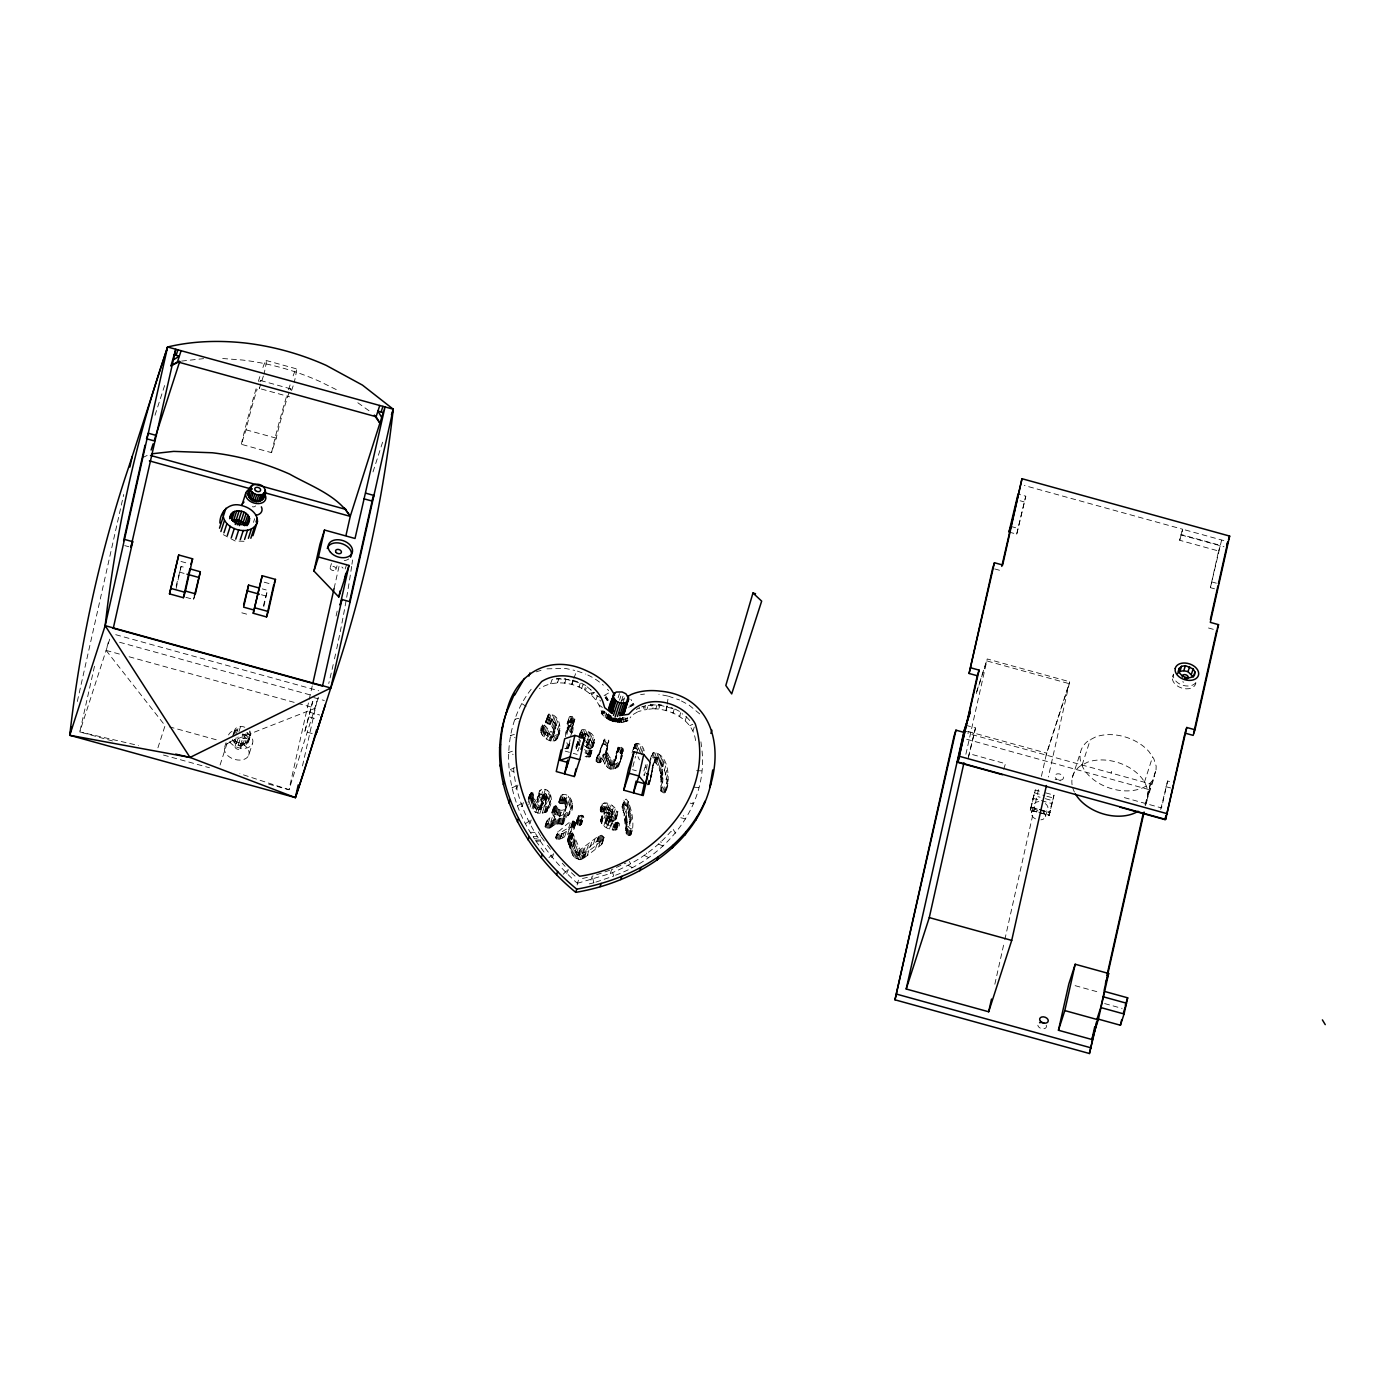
<?xml version="1.0" encoding="UTF-8"?>
<svg xmlns="http://www.w3.org/2000/svg" width="1395" height="1395" viewBox="0 0 1395 1395"><rect width="100%" height="100%" fill="white"/><g stroke="black" fill="none" stroke-linecap="round" stroke-linejoin="round"><path stroke-width="0.75" stroke-dasharray="5 3.75" d="M660.864 790.808C660.62 781.741 662.852 767.93 654.551 762.123C651.936 766.064 652.128 771.208 651.012 775.672C651.221 778.985 646.687 791.785 650.576 778.933C655.598 733.072 667.699 772.289 660.864 790.808L661.265 791.802C673.628 795.865 664.404 753.753 651.378 758.235L653.191 752.62C669.373 753.3 670.367 780.241 665.764 792.133M617.043 829.188C615.3 825.195 604.558 826.642 605.726 821.638C630.505 824.916 602.779 800.503 600.635 811.646L601.228 812.047C613.137 812.553 614.497 819.737 601.106 818.987C599.327 826.102 610.626 830.984 616.433 829.798L617.043 829.188C626.111 818.569 606.18 822.754 607.54 816.005C633.243 819.807 601.402 790.145 600.234 809.658M622.013 807.426L623.861 800.66L626.146 799.073C631.517 804.043 636.887 832.484 628.622 835.413C622.711 828.752 626.704 815.901 622.013 807.426L624.611 799.562M623.861 800.66C629.075 807.705 622.833 829.798 632.859 828.961M615.579 875.206C666.426 856.443 708.398 805.874 701.894 749.603M576.205 822.684L578.524 815.395L582.726 815.534L583.825 817.348L581.575 824.236L577.774 825.073L576.205 822.684L578.524 815.395M578.053 816.11L578.855 818.865L580.826 819.754L583.825 817.348M610.905 719.994L616.276 722L624.245 718.32L620.601 718.704L617.444 722.627L621.193 722.47L622.99 722.209L624.245 718.32C620.287 722.418 611.864 723.935 608.97 717.884L609.685 715.077L611.01 716.594L609.755 720.5L607.331 717.605L606.895 714.624M1156.036 769.953L1156.159 766.064L1153.804 758.723L1149.027 751.661A39.182 26.714 17.9 0 0 1095.668 736.909L1088.466 740.675A39.182 26.714 17.9 0 0 1098.353 782.926A39.182 26.714 17.9 0 0 1153.124 779.596L1156.036 769.953L1147.858 795.255M1195.864 682.539A12.119 8.265 17.9 0 1 1183.256 685.416A12.119 8.265 17.9 0 1 1173.317 676.313L1173.404 674.099L1172.41 679.121A12.119 8.265 17.9 0 0 1183.884 688.572A12.119 8.265 17.9 0 0 1195.829 683.358M573.031 724.685C573.467 729.742 564.417 724.999 567.992 722.069L570.869 722.087L573.031 724.685L574.845 719.07L572.682 716.455L569.805 716.437C566.231 719.367 575.281 724.127 574.845 719.07M545.532 721.32L546.683 719.715C556.343 718.739 562.9 735.409 554.826 740.815C549.177 743.343 537.929 733.63 542.08 730.335C554.286 748.714 559.465 726.08 545.602 722.279L548.497 714.083C560.406 714.013 562.551 730.649 557.146 738.966M602.047 804.026L603.041 806.432L607.906 806.833L613.172 810.931L611.603 817.313M529.751 794.47L527.938 800.085L529.106 798.271L531.146 798.411C531.547 803.363 535.296 813.25 541.574 808.612L537.058 799.544L539.516 790.773C550.851 783.659 555.402 803.729 547.032 809.902L545.916 812.326L539.848 813.581L534.076 811.559L535.889 805.926L530.623 799.265L529.751 794.47L530.92 792.656L532.96 792.796C533.361 797.748 537.11 807.618 543.387 802.979L539.534 796.371L539.516 790.773M572.438 803.067L569.439 814.07L562.307 820.522L563.353 824.044C558.976 823.643 554.268 823.573 550.275 827.793C538.836 829.048 550.973 820.522 555.768 819.388L557.582 813.756L553.571 806.885L555.89 805.438C560.999 816.807 571.776 805.612 565.655 798.167L561.854 797.888L560.685 795.708C570.224 789.779 576.937 807.792 569.439 814.07M618.125 747.04L614.341 763.937L611.76 765.524C601.524 761.374 606.79 747.703 608.83 740.117L604.471 739.141C602.431 746.883 597.513 753.492 596.083 761.426C606.877 768.575 598.682 741.687 609.58 762.054C619.485 771.54 629.633 744.703 618.125 747.04L616.154 758.305L613.573 759.909C606.18 757.468 606.529 747.301 608.917 741.251M1111.1 773.022L1111.571 771.365M549.299 805.037L551.339 797.033M572.177 805.787C572.996 811.524 561.139 812.587 565.394 817.557L565.184 818.412C560.79 818.028 556.082 817.958 552.089 822.161C540.65 823.416 552.804 814.907 557.582 813.756M540.58 730.945C542.289 713.944 548.619 736.752 554.914 731.224C558.017 724.546 552.995 718.617 547.415 716.646L547.66 714.833M619.607 717.815L618.961 720.657L615.596 721.912L613.486 721.616L614.166 718.041M555.82 837.471C556.483 833.181 582.395 819.44 570.729 831.804C567.224 836.023 550.833 846.73 557.651 831.838C561.697 830.409 573.851 814.488 575.629 823.974C570.189 825.613 562.9 838.569 557.651 831.838M579.134 747.441L577.931 751.19L576.135 748.54L576.292 745.697L580.808 744.302M579.745 745.558C574.967 742.245 581.244 733.805 576.135 746.255M609.755 720.5L602.396 714.746L601.489 711.764C594.933 686.968 560.773 675.04 539.499 688.537M589.771 732.48C596.153 735.915 596.415 745.784 587.4 742.628L585.586 748.243C594.601 751.399 594.34 741.547 587.94 738.112L589.771 732.48C587.836 730.579 580.425 727.022 580.826 732.113L578.995 737.728M555.768 819.388L551.862 813.145L554.077 811.07C559.186 822.422 569.962 811.227 563.842 803.782L560.04 803.52L558.767 802.09L561.243 795.01M631.046 834.576L627.436 806.973L629.25 801.34M667.211 704.144L668.379 696.175L658.893 694.292M602.535 759.229C612.37 781.618 622.658 762.28 623.042 748.226M570.084 739.751L568.619 747.912L564.748 748.592M565.69 736.699C564.347 721.546 578.541 721.616 570.66 736.351L573.066 727.074M566.911 734.52L568.567 725.365M584.453 749.621L586.929 751.033L585.115 756.665L590.312 756.718L589.527 754.887L585.063 752.934L588.376 742.785M584.435 745.662L592.212 750.667L586.929 751.033M244.822 727.266C240.829 725.295 233.07 727.144 234.691 732.811M232.547 739.455C237.028 752.446 258.598 740.414 242.678 733.909M248.449 742.123L250.891 733.997L249.81 730.858L247.665 737.502M77.318 701.493L123.702 494.51M94.494 666.235L79.777 731.922L113.239 741.163M176.136 586.109L181.088 566.44L186.337 567.887M176.154 588.498L181.088 566.44M185.884 597.322L193.574 599.449L194.48 595.438M263.376 605.953L267.456 590.294L262.33 588.882M263.847 606.372L267.456 590.294M312.253 685.887L288.992 789.727L268.067 783.938M334.102 588.411L339.316 565.097M312.201 733.543L304.825 731.521L312.515 701.755M304.825 731.521L313.858 697.605L324.337 700.499M302.488 765.925L317.624 698.354M336.09 615.98L337.503 609.632M622.449 718.913L618.787 721.564L613.469 721.459L614.166 718.338L611.359 720.744L606.284 713.351L605.029 717.257M606.284 713.351L609.022 718.861L613.486 721.686L614.567 717.675M965.881 754.259L987.224 658.963L1069.669 681.754L1048.325 777.032M1008.969 532.018L1016.711 534.163L1025.778 496.201L1018.036 494.074M1016.711 534.163L1025.778 496.201M975.506 727.946L967.886 759.421L975.506 727.946L966.16 725.365M1039.449 809.641L1049.825 812.518L1048.918 815.325L1030.242 810.164L1033.817 795.499L1040.042 797.225M1036.781 811.768L1030.556 810.042L1034.41 792.813L1035.317 789.989L1041.542 791.715M1030.556 810.042L1035.317 789.989M994.844 984.207L1004.348 941.782M1004.818 939.655L1038.578 789.029M1041.42 776.3L1046.616 753.143L1069.669 681.754M1048.918 815.325L1052.475 800.66L1042.117 797.8M1038.856 812.343L1049.214 815.203L1053.992 795.15L1043.617 792.29M1049.214 815.203L1053.992 795.15M1214.522 588.812L1210.389 587.661L1218.585 551.008L1179.699 540.266L1180.902 534.878L1182.716 529.263L1227.844 541.713M1179.699 540.266L1182.716 529.263L1024.349 485.495M1145.278 804.287L1150.404 783.885L967.851 733.456M1145.539 805.647L1150.404 783.885M1160.692 809.431L1167.615 781.008L1173.84 782.734M1167.615 781.008L1161.582 807.949L1122.696 797.155M1210.389 587.661L1221.619 540.005M632.929 766.553L635.562 756.317M542.533 724.79C542.882 731.433 553.344 739.263 558.976 733.334M644.159 750.928C643.234 744.337 633.818 738.984 633.382 748.714M577.146 884.988L578.611 879.425L577.356 883.314C544.05 853.478 516.656 812.936 513.534 767.285M157.914 747.825L165.081 725.627L106.107 650.401L109.124 639.363M318.356 697.169L288.992 789.727L239.888 773.702M649.407 763.152L653.191 752.62M617.88 721.511L618.717 718.721L620.583 718.198L619.328 722.104L617.444 722.627M544.922 804.845C547.468 802.578 543.318 795.76 541.312 799.841L544.085 806.223C552.158 800.067 543.492 783.868 541.312 799.841M547.276 797.434L544.085 806.223M567.381 839.982C574.426 833.896 573.083 852.467 577.826 855.013C586.772 855.17 593.381 836.494 602.344 842.51L601.472 844.638L583.842 858.152L579.936 859.739L574.862 857.838L572.822 855.292L567.381 839.982L569.456 833.512L572.595 832.832L580.215 849.747L598.42 836.111L601.751 835.221L604.227 837.645L602.117 843.992M569.456 833.512C573.729 863.104 586.754 855.135 604.227 837.645M622.99 722.209L627.942 720.797L630.836 716.821M155.002 415.274L165.656 382.3M109.734 639.154L79.777 731.922L138.401 745.488M288.922 393.006A29.713 1.36 -74.6 0 0 276.227 438.169L271.554 452.66L241.335 444.308L246.008 429.817A29.713 1.36 -74.6 0 1 257.116 389.327M263.376 376.057L259.365 388.473A29.713 1.36 -74.6 0 0 260.29 384.043M193.574 599.449L194.794 595.7M291.59 390.617L293.595 384.41M253.472 522.393L254.675 518.696M224.769 746.656L226.025 742.75M220.079 765.001L227.245 742.803L315.322 708.207L298.582 703.586M232.564 736.386L234.709 729.742M233.401 735.095L235.546 728.452M234.709 734.101L236.871 727.458M236.435 733.439L238.58 726.795M234.656 742.454L236.278 737.467M238.963 731.521L240.568 726.551M235.145 746.081L238.092 736.944M236.365 743.674L238.51 737.031M238.336 744.599L240.498 737.955L246.741 738.426L250.612 735.479M240.481 745.157L242.625 738.513M240.725 748.365A3.034 2.058 17.9 0 0 237.359 745.052A3.034 2.058 17.9 0 0 235.72 748.261A3.034 2.058 17.9 0 0 240.725 748.365L245.45 733.753M242.608 745.314L244.753 738.67M246.357 736.054L247.438 732.741M244.596 745.069L247.089 736.56M246.305 744.407L248.449 737.763M248.484 739.071L250.629 732.427M247.63 743.413L250.891 733.997M248.694 755.288A12.729 8.684 17.9 0 0 233.575 741.826A12.729 8.684 17.9 0 0 227.926 755.776A12.729 8.684 17.9 0 0 248.694 755.288L252.478 743.57M330.249 567.277L331.469 563.528M335.846 569.561A3.034 2.058 17.9 0 0 332.481 566.248A3.034 2.058 17.9 0 0 330.824 569.456A3.034 2.058 17.9 0 0 335.846 569.561L337.049 565.812M373.006 471.928L383.538 439.303M346.71 564.208L344.827 570.049L341.897 566.998M541.295 730.143L543.108 724.528M540.824 732.514L542.638 726.9M542.08 730.335L543.893 724.72M541.609 734.032L544.468 725.104M545.602 722.279L547.415 716.646M546.683 719.715L548.497 714.083M543.265 731.364L545.079 725.731M546.16 723.185L547.973 717.553M547.851 719.489L549.665 713.874M542.742 735.444L545.741 726.516M547.258 723.935L549.089 718.303M544.625 732.968L546.439 727.353M549.264 719.715L551.077 714.1M544.05 736.769L545.864 731.137M548.357 724.249L550.171 718.634M545.794 734.276L547.607 728.661M549.421 724.371L552.682 714.693M549.944 724.389L551.775 718.774M550.519 724.458L552.333 718.843M547.067 735.531L548.88 729.916M546.683 738.984L548.497 733.369M552.368 721.145L554.181 715.513M528.304 799.056L530.117 793.424M548.531 736.682L550.345 731.05M551.914 726.097L553.728 720.465M529.106 798.271L530.92 792.656M553.571 722.122L555.384 716.507M529.35 798.149L531.181 792.534M528.095 802.561L531.495 792.395M530.379 797.94L532.192 792.308M552.908 727.911L554.722 722.279M549.177 740.466L551.984 731.991M528.81 804.898L530.623 799.265M555.018 723.778L556.832 718.163M531.146 798.411L532.96 792.796M550.031 740.797L551.845 735.165M553.536 729.794L555.35 724.162M551.164 737.903L552.995 732.27M531.704 799.597L533.535 793.964M550.938 741.024L553.815 732.183M553.867 731.643L555.681 726.028M556.169 725.557L557.983 719.942M530.048 807.164L531.861 801.532M531.931 801.166L533.744 795.534M552.629 737.432L555.733 727.719M553.1 736.856L555.594 729.167M532.088 802.596L533.901 796.963M532.454 804.183L534.268 798.568M553.1 741.146L554.914 735.514M533.587 803.799L531.774 809.414L532.733 810.425L534.547 804.793M557.721 729.289L559.534 723.656M572.107 684.631L573.171 680.237L558.523 678.284M533.169 805.891L534.982 800.259M554.826 740.815L556.64 735.2M534.372 807.6L536.203 801.986M556.169 740.082L557.983 734.467M558.349 732.95L560.162 727.336M537.058 799.544L540.336 789.989M557.756 737.711L559.97 730.579M537.703 801.986L539.534 796.371M537.232 797.33L539.778 794.941L541.591 789.326M535.697 808.856L537.528 803.224M535.732 812.605L537.546 806.973L535.889 805.926M539.778 794.941L541.626 794.609L543.44 788.977M537.092 809.658L540.702 798.847M538.487 809.989L540.301 804.357M541.94 798.76L543.91 793.04M537.668 813.337L539.481 807.722L548.497 806.275L550.45 801.515M541.469 801.515L545.393 789.274M540.266 806.746L542.097 801.131M542.882 798.481L544.695 792.866M567.12 723.499L569.247 716.978M580.268 683.184L579.012 687.072L581.314 683.131L588.812 687.125M539.778 809.78L541.591 804.165M567.312 724.389L569.805 716.437M543.492 798.62L545.306 793.005M540.824 809.239L544.224 798.045L543.143 794.208M567.974 725.313L570.799 716.524M539.848 813.581L543.387 802.979M544.538 799.387L547.363 790.267M566.283 733.264L568.096 727.632M569.683 722L571.497 716.385M566.754 730.997L572.107 716.35M545.114 800.224L546.927 794.609M567.207 730.649L569.701 724.947M581.68 688.467L582.936 684.579L585.743 686.044L584.488 689.95L587.365 688.066M545.428 801.148L547.241 795.516M570.869 722.087L572.682 716.455M569.91 726.743L571.723 721.128M542.254 813.111L544.067 807.478M567.887 730.579L570.52 725.104M571.619 722.575L573.432 716.96M549.525 802.648L547.468 797.609L549.281 791.994M571.305 732.985L569.561 731.05L572.7 721.389M572.421 723.29L574.234 717.658M548.392 798.864L550.205 793.232M544.329 812.047L546.142 806.415M570.485 731.608L573.816 721.198M545.009 812.378L546.823 806.763M549.02 800.12L550.833 794.505M572.56 726.586L574.792 720.099M571.026 732.201L572.839 726.568M566.004 748.941L567.817 743.308L570.346 742.436M545.916 812.326L547.729 806.694M547.032 809.902L548.845 804.287M546.683 811.907L548.497 806.275M547.136 811.332L549.578 803.189M567.12 748.888L568.933 743.273M567.992 748.557L569.805 742.942M568.532 748.051L570.311 741.756M538.278 831.908L541.312 837.035L540.057 840.923L536.133 841.412M544.957 826.59L546.98 819.894M545.567 825.108L547.381 819.493M545.271 827.165L547.084 821.533M586.981 686.741L590.521 689.583L589.265 693.472L595.351 692.042M546.195 827.898L548.008 822.265M548.061 823.608L549.874 817.993M551.757 812.5L553.92 806.31M551.862 813.145L554.478 805.839M547.276 828.281L549.089 822.666M553.24 811.158L555.053 805.543M552.647 814.349L554.46 808.734M548.427 828.368L550.24 822.754M550.694 822.283L552.507 816.668M554.077 811.07L555.89 805.438M554.844 811.332L556.657 805.717M578.995 736.333L581.035 730.213M549.525 828.159L551.339 822.527M553.588 815.691L555.419 810.059M578.89 737.031L581.471 729.742M576.048 746.953L577.879 741.32M550.275 827.793L552.089 822.161M555.576 811.907L557.39 806.275M558.767 802.09L560.685 795.708M576.065 747.772L578.995 738.966M580.285 735.113L582.099 729.498M576.135 748.54L577.966 742.925M579.466 738.217L580.826 732.113M551.147 827.183L552.961 821.55M559.133 802.84L560.947 797.208M576.309 749.045L578.123 743.413M553.292 820.94L556.466 811.698M578.105 744.267L579.919 738.635M551.845 826.712L553.658 821.08M556.291 812.675L558.122 807.042M559.43 800.625L562.22 794.47M580.512 738.496L582.325 732.881L586.144 733.787L589.684 737.38L590.294 739.211L588.481 744.843L585.534 744.982M581.82 735.148L583.633 729.515M560.04 803.52L562.917 794.296M552.926 826.032L554.757 820.399M579.309 744.198L580.529 740.449M581.384 738.496L583.197 732.863M557.163 813.756L558.976 808.141M560.406 800.085L561.889 799.893L563.702 794.261M554.251 825.247L556.064 819.632M561.017 803.747L562.83 798.114M582.203 738.461L584.017 732.828M557.843 814.819L559.674 809.187M583.546 735.636L585.359 730.021M562.028 803.729L563.842 798.114M583.093 738.67L584.906 733.055M555.611 824.462L557.442 818.848M558.541 815.866L560.371 810.251M595.996 699.784L597.252 695.896L593.817 692.234M561.889 799.893L563.667 800.207L565.481 794.592M562.987 803.677L564.801 798.062M556.884 823.8L558.697 818.167M585.202 736.316L587.016 730.701M559.395 816.929L561.208 811.315M584.331 739.42L586.144 733.787M559.709 816.947L561.522 811.315M563.842 803.782L565.655 798.167M557.93 823.346L559.744 817.732M558.314 823.224L560.127 817.609M570.625 808.681L569.265 804.584L565.289 800.835L567.102 795.22M564.574 804.252L566.387 798.637M588.516 731.521L585.656 740.501L588.481 744.843M559.099 823.451L560.912 817.836M565.202 805.124L567.015 799.509M565.603 806.136L568.619 796.196M560.023 824.131L561.836 818.499M563.301 813.965L565.114 808.35M555.768 837.889L558.087 831.28M586.894 741.739L588.707 736.124M556.03 838.378L557.843 832.763M565.219 811.297L567.66 803.136M561.139 824.707L564.121 814.889M562.848 820.068L564.661 814.453M568.253 803.241L570.067 797.609M587.033 745.157L590.887 733.596M556.989 839.127L558.802 833.512M561.767 824.811L563.58 819.179M562.447 824.672L564.836 816.528M587.923 745.174L590.277 738.478M564.591 818.813L566.405 813.18M553.623 853.635L552.368 857.524L548.444 858.012L552.333 854.716M558.105 839.546L559.918 833.914M569.265 804.584L571.096 798.969M590.137 740.483L591.951 734.869M563.353 824.044L565.394 817.557M588.08 748.592L589.893 742.96M569.98 805.944L571.793 800.329M559.186 839.65L561.017 834.018M566.422 817.365L568.236 811.733M561.906 833.861L560.092 839.494L562.255 833.687M586.545 757.101L589.387 748.644M589.579 748.557L591.393 742.942M591.585 742.192L593.398 736.577M568.131 815.761L569.945 810.129M601.489 711.764L607.47 713.298L601.262 713.42L602.518 709.532L601.838 714.083M588.254 754.538L590.068 748.906M588.742 754.66L590.556 749.045M588.115 757.293L589.945 751.678M590.974 748.278L592.788 742.646M589.143 754.765L590.957 749.132M592.631 743.971L594.444 738.356M562.516 837.854L564.33 832.24M589.527 754.887L591.341 749.272M602.396 714.746L603.651 710.857L604.907 712.13L603.651 716.036M592.178 747.598L593.991 741.966M589.945 755.236L591.759 749.603M592.613 747.214L594.95 739.96M589.51 757.189L591.323 751.556M592.98 746.761L594.793 741.129M590.242 755.741L592.055 750.126M564.87 836.146L566.684 830.513M590.312 756.718L592.212 750.667M568.741 827.793L570.555 822.178M567.678 834.053L569.491 828.421M570.851 826.328L572.665 820.713M606.842 716.088C609.423 715.321 616.328 722.872 621.56 718.739L627.942 720.797M571.549 826.258L573.362 820.644M606.511 718.408L607.767 714.519L611.01 716.594M567.434 840.906L569.927 833.164M572.264 826.485L574.077 820.853M607.331 717.605L608.586 713.699M570.729 831.804L572.543 826.171M567.66 841.813L570.694 832.798M567.922 842.51L569.753 836.878M572.944 826.921L574.757 821.289M569.491 838.273L571.305 832.641M568.253 843.4L570.084 837.785M608.081 719.489L609.58 715.164L610.469 719.663L613.469 721.459M570.154 838.255L571.967 832.641M573.554 827.479L575.368 821.864M568.707 844.62L570.52 839.005M570.782 838.465L572.595 832.832M574.042 828.264L575.856 822.649M596.083 761.426L597.967 753.997M573.798 829.606L575.943 823.294M595.961 760.153L598.385 753.23M576.24 821.742L578.89 815.133M569.195 845.98L571.008 840.365M571.34 838.918L573.171 833.286M576.519 823.678L578.332 818.045M596.572 758.845L599.554 751.504M571.584 839.302L573.397 833.669M577.077 820.766L579.466 814.854M596.537 761.914L597.897 755.794M597.74 757.136L603.686 740.047M571.793 839.807L573.607 834.193M598.839 755.515L602.134 745.784M569.666 847.288L571.479 841.673M577.042 824.497L578.855 818.865M599.414 754.364L604.471 739.141M618.107 697.762L619.432 693.664M577.652 820.469L580.407 814.697M597.374 762.402L599.187 756.787L598.35 756.299M570.067 848.387L571.88 842.754M602.657 744.773L605.378 738.775M577.774 825.073L579.588 819.458M570.328 849.049L572.142 843.417M581.575 824.236L581.384 821.463L579.5 820.766L581.331 815.133M572.665 842.528L574.478 836.913M598.594 762.821L600.408 757.189L604.349 753.596M603.564 744.389L604.61 744.459L606.424 738.844M579.012 825.387L582.099 815.308M573.171 844.114L575.002 838.482M599.431 762.838L601.245 757.206M619.502 700.185L620.827 696.088M571.061 851.072L572.874 845.44M580.913 821.149L582.726 815.534M573.484 845.091L575.298 839.476M579.727 825.422L581.541 819.807M599.989 762.577L602.169 756.543M607.104 746.883L605.779 744.878L607.592 739.263M580.058 825.334L583.197 815.848M573.781 846.05L575.594 840.435M580.459 825.16L582.273 819.528M580.756 824.951L583.563 816.511M571.915 853.269L573.729 847.637M602.727 759.368L604.541 753.753M607.017 745.75L608.83 740.117M621.472 700.935L623.46 694.762M574.531 848.369L576.344 842.737M606.075 750.789L608.237 743.709M566.736 873.462L567.992 869.556L575.577 876.601M605.692 752.759L607.505 747.145M616.921 718.181L615.805 721.633L616.782 721.686M572.822 855.292L574.635 849.677M605.5 754.957L607.313 749.342M603.582 761.722L605.395 756.09M605.639 757.032L607.453 751.399M623.216 701.981L624.559 697.884M575.472 850.845L577.286 845.213M573.781 856.809L575.594 851.177M605.831 758.06L607.645 752.428M604.75 764.268L606.563 758.636M574.862 857.838L576.676 852.206M606.354 759.874L608.168 754.242M576.588 853.165L578.402 847.55M619.345 722.61L620.601 718.704L618.717 718.721M575.839 858.413L577.652 852.781M607.313 761.966L609.127 756.334M619.328 722.104L620.81 721.32L622.065 717.431M577.826 855.013L579.64 849.398M606.546 766.657L608.359 761.025M576.937 858.832L578.751 853.217M578.384 855.362L580.215 849.747M621.193 722.47L623.129 716.35M579.047 855.274L580.861 849.642M608.726 763.919L610.539 758.305M578.384 859.425L580.198 853.792M607.767 767.686L609.58 762.054M580.529 854.49L582.343 848.875M609.598 764.722L611.411 759.107M609.249 768.505L611.062 762.891M579.936 859.739L581.75 854.124M610.591 765.314L612.405 759.682M582.29 853.269L584.104 847.654M624.716 721.843L625.989 717.954M610.156 768.784L611.969 763.17M581.401 859.477L583.215 853.845M583.476 852.415L585.29 846.782M611.76 765.524L613.573 759.909M626.372 721.372L627.628 717.483M582.168 859.128L583.982 853.513M611.376 768.994L613.19 763.379M616.032 753.405L618.892 746.395M612.841 765.227L614.654 759.612M615.404 757.642L617.218 752.027M583.023 858.675L584.836 853.042M617.061 752.01L619.415 746.325M613.73 764.634L616.834 755.114M583.842 858.152L585.656 852.519M612.649 769.098L616.52 757.189M617.601 751.94L620.025 746.482M586.824 849.782L588.638 844.149M584.522 857.646L586.336 852.014M600.199 810.216L602.309 803.468M613.678 769.081L615.491 763.466M618.212 752.097L620.862 746.726M600.321 810.948L602.814 803.119M600.635 811.646L602.448 806.014M621.228 753.858L619.816 752.602L621.629 746.988M587.295 855.292L589.126 849.66M601.228 812.047L604.227 802.875M590.12 846.974L591.933 841.359M615.404 768.732L617.218 763.117M620.496 752.864L622.309 747.232M620.74 753.038L622.554 747.406M621.019 753.37L622.833 747.755M602.274 812.169L604.087 806.554M616.782 768.104L618.595 762.472M621.054 755.462L623.059 748.801M603.058 812.012L605.988 803.084M620.81 756.875L622.623 751.26M600.652 820.277L602.919 813.355L613.434 811.681M617.863 767.25L619.676 761.618M620.461 758.793L622.275 753.178M593.363 844.219L595.194 838.604M600.687 820.87L602.919 813.355M603.808 811.838L605.622 806.205M619.833 762.402L621.804 755.706M600.827 821.603L603.686 812.866M618.665 766.239L621.438 758.026M601.088 822.44L602.5 815.255M604.698 811.907L606.511 806.275M601.402 823.207L604.767 812.587M605.918 809.135L607.732 803.503M601.716 823.695L602.902 816.825M633.243 714.432L638.352 711.485L639.607 707.596L634.516 710.543M596.607 841.726L598.42 836.111M607.906 806.833L604.366 818.063M597.112 841.429L598.926 835.797M607.54 809.71L609.353 804.095M597.757 841.15L599.571 835.518M595.595 848.456L597.409 842.842M605.709 818.011L607.522 812.378M607.645 813.337L609.458 807.705M598.821 840.871L600.635 835.256M603.878 825.613L605.692 819.998L603.529 818.08M605.134 822.509L606.964 816.493M609.005 810.495L610.818 804.863M605.395 823.015L607.54 816.005M599.937 840.836L601.751 835.221M607.313 817.976L609.127 812.361M606.075 823.608L607.889 817.976M598.943 846.05L600.757 840.418M606.947 821.393L608.761 815.779M609.179 814.401L612.196 805.822M601.001 841.115L602.814 835.483M608.935 817.958L610.748 812.343M601.89 841.76L603.721 836.146M606.581 827.444L608.412 821.812L605.692 819.998M608.482 821.306L612.283 809.902M601.472 844.638L603.285 839.005M611.777 812.57L613.591 806.938M602.344 842.51L604.157 836.878M610.382 817.889L612.196 812.274M608.237 824.916L610.051 819.301M611.359 816.546L613.172 810.931M632.022 752.881L634.219 745.819M610.016 821.306L613.015 812.117M634.899 744.355L633.086 749.969L635.44 748.435L638.056 749.743L639.869 744.11M633.714 749.167L635.527 743.552M672.564 708.555L659.975 705.19L652.529 704.841L648.204 705.504L646.949 709.41L638.352 711.485M610.975 821.289L612.789 815.674M634.498 748.627L636.312 743.012M613.643 814.07L615.474 808.437M609.493 828.979L611.306 823.346L608.412 821.812M635.44 748.435L637.253 742.82M612.422 821.219L614.236 815.604M611.01 826.189L612.823 820.574M636.538 748.714L638.352 743.099M615.178 815.709L616.991 810.094M613.8 820.94L615.614 815.325M636.137 754.433L637.951 748.819L639.817 751.12M614.986 820.399L617.968 811.663M612.231 830.008L614.044 824.393L618.857 823.573M615.892 819.51L618.177 812.884M613.748 827.148L615.561 821.515M614.445 827.305L616.259 821.672M613.678 830.217L615.491 824.602M614.951 827.34L616.764 821.725M639.398 751.225L641.212 745.61M615.352 827.375L617.165 821.742M615.736 827.444L617.567 821.812M615.212 830.147L617.026 824.532M616.224 827.723L618.055 822.091M622.292 808.908L624.106 803.293M640.567 753.004L642.397 747.371M616.677 828.194L618.491 822.579M622.03 806.275L624.332 804.706L626.146 799.073M616.433 829.798L618.787 823.102M622.728 810.617L624.542 805.002M657.028 705.05L655.772 708.939L650.192 704.091L652.668 708.782C672.216 708.625 695.198 721.546 695.686 743.047M623.199 812.465L625.012 806.833M641.561 754.834L643.374 749.22M627.436 806.973L626.233 805.543L628.046 799.928M626.948 806.188L628.761 800.556M624.001 815.883L625.814 810.268M627.75 809.745L629.563 804.113M624.751 819.475L626.564 813.843M624.943 820.469L626.774 814.837M625.169 821.55L626.983 815.918M628.168 812.413L629.982 806.781M625.413 822.823L627.227 817.208M628.43 813.86L630.244 808.228M625.605 824.445L627.436 818.813M628.761 815.691L630.592 810.077M577.356 883.314L610.312 873.532L611.568 869.643L625.884 863.034M625.727 826.555L627.541 820.94M629.145 817.749L630.958 812.134M625.745 828.665L627.558 823.033M646.617 769.36L647.175 763.483M625.762 830.792L627.576 825.177M629.494 819.859L631.325 814.244M645.344 771.871L644.141 775.62L643.322 772.603L645.153 766.988L645.955 770.005M625.954 833.007L627.767 827.392M629.808 821.882L631.621 816.249M665.851 710.526L666.932 706.132L673.035 708.311M626.268 833.792L628.081 828.177M650.053 759.874L652.145 753.666M630.034 823.625L631.848 818.011M626.913 834.489L628.726 828.874M627.75 835.047L629.563 829.432M652.825 757.694L654.639 752.079M628.622 835.413L630.435 829.798M629.441 835.588L631.255 829.973M654.534 757.712L656.347 752.079M630.087 835.553L631.9 829.92M653.052 765.28L655.301 758.27M630.714 835.152L632.877 828.595M652.389 768.052L655.842 757.136M647.367 784.879L649.181 779.264M654.551 762.123L656.365 756.508M651.639 772.028L653.453 766.396M655.075 762.054L656.888 756.421M656.4 758.287L658.213 752.655M648.169 784.862L649.983 779.23M651.012 775.672L652.825 770.04M650.401 779.09L652.215 773.475M655.946 762.594L657.76 756.962M649.198 784.06L651.57 776.823M657.777 759.211L659.591 753.579M656.749 763.379L658.562 757.747M674.203 709.166L672.948 713.054L674.36 710.369M659.103 760.589L660.916 754.974M658.091 765.489L659.905 759.874M660.306 762.245L662.119 756.613M659.12 768.104L660.934 762.49M661.352 763.954L663.166 758.339M659.87 770.929L661.683 765.314M662.189 765.541L664.003 759.926M660.376 773.684L662.189 768.07M662.782 766.779L664.595 761.164M680.743 712.636L679.487 716.524L682.573 713.037M660.672 776.073L662.486 770.441M660.759 776.684L662.573 771.051M660.881 777.765L662.695 772.132M661.021 779.491L662.834 773.876M664.194 770.685L666.008 765.07M661.108 782.107L662.921 776.492M661.073 785.821L662.887 780.206M665.275 775.045L667.089 769.43M661.265 791.802L662.677 785.193M666.008 779.596L667.821 773.963M685.172 720.814L686.427 716.908L682.155 713.699M662.276 792.569L664.09 786.954L663.078 786.187M663.462 792.97L665.293 787.338L667.856 785.803M666.392 784.042L668.222 778.41M664.456 792.988L666.287 787.355M666.409 788.088L668.222 782.456M665.241 792.674L667.054 787.059M693.001 730.945L694.257 727.057M976.692 691.606L987.224 658.963M976.256 693.559L986.788 660.916L1069.25 683.689L1046.18 755.096M1003.668 769.308L1005.481 763.693L969.699 753.806M1030.242 810.164L1031.149 807.356L1037.374 809.083M1035.508 818.865A7.271 4.952 17.9 0 1 1031.376 812.762L1033.904 804.88A7.271 4.952 17.9 0 1 1040.147 801.637M1045.361 816.616L1047.907 808.751M1072.302 777.643L1080.48 752.341M1082.119 765.018L1090.297 739.716M1218.585 551.008L1220.416 545.393L1181.513 534.651M1144.423 782.229L1152.584 756.927M1146.481 801.393L1154.659 776.091M612.213 717.466L607.627 716.716L607.767 714.519L610.033 719.471L607.749 714.92L609.022 718.861M573.868 678.354L576.658 670.838L585.813 674.099M573.171 680.237L571.566 684.439L573.171 680.237L579.274 682.417M620.601 718.704L619.607 721.215L617.741 721.738L611.045 720.5M622.745 718.024L620.81 721.32M1144.964 804.898C1150.84 795.952 1147.457 784.478 1140.848 776.963A39.182 26.714 17.9 0 0 1087.49 762.211L1080.288 765.977A39.182 26.714 17.9 0 0 1072.075 784.757M637.253 749.708L637.951 748.819M531.164 689.269C497.161 732.706 504.397 795.446 534.564 838.848L538.784 838.796M612.98 718.041L616.869 721.442L618.7 719.576L618.595 718.285L615.858 720.953L613.538 720.971L611.481 719.733L611.341 717.222C611.359 721.564 618.09 719 613.887 719.227L609.65 719.367L608.412 715.827M609.406 714.658L608.708 717.71L609.755 718.373L617.043 718.791M612.562 718.32L618.055 720.674L620.583 720.395L621.56 718.739M610.312 873.532C633.243 864.168 654.569 850.427 670.786 831.542L675.581 833.111L673.227 829.467M620.949 701.545L623.722 698.79M563.144 874.299L567.992 869.556M594.026 692.984L591.41 694.902L592.666 691.013L590.521 689.583M142.656 457.577L148.411 454.857M590.294 739.211L587.347 739.367M604.087 695.599L609.894 692.199A50.883 34.701 17.9 0 0 607.47 689.322M629.912 705.556L633.347 703.673L629.877 705.434M601.262 713.42L604.889 711.659M620.583 720.395L621.629 719.89L619.537 718.634L621.089 720.43L622.449 718.564L619.607 721.215L617.288 718.547M689.74 725.679L692.809 724.249M628.622 707.282L632.214 705.678M620.06 717.605L620.2 719.262L617.863 721.633L615.247 721.721L613.887 719.227L615.195 718.669M514.929 767.668L508.879 770.11L513.674 771.557M630.383 706.323L634.01 704.859L630.889 699.331M611.795 717.03L608.604 718.163L609.353 715.6L610.051 719.349M512.383 751.225L508.338 752.602L513.151 754.433M609.632 870.288L592.16 876.234L590.905 880.14L593.886 882.791L588.149 884.151M595.874 882.111L613.748 876.043L611.568 869.643M536.255 671.849L543.248 669.635M641.648 706.951L645.711 705.661L644.455 709.567L643.06 706.533M514.371 734.433L510.361 735.549L515.121 737.763M582.482 878.501L588.289 877.141M518.835 718.303L514.877 719.175L519.55 721.756M181.577 361.078L203.618 358.637M539.429 839.86L535.523 840.487M546.945 668.85L565.149 668.379L574.74 670.42M648.204 705.504L653.924 704.894L652.668 708.782L646.949 709.41L643.897 706.48M243.985 541.295L235.145 540.981L223.34 534.669M607.383 715.949L611.167 715.914M533.274 836.669L537.528 836.651M530.675 832.292L535 832.379M696.611 770.668L701.981 770.86M222.694 358.515L242.224 360.015A183.809 125.358 17.9 0 1 319.699 381.41L337.59 390.269M693.768 787.129L699.069 787.687M541.626 794.609L547.468 797.609M585.83 742.367L587.4 742.628M690.194 803.171L693.664 803.799L691.048 800.573M658.51 704.458L659.975 705.19L658.719 709.096L658.51 704.458L662.712 705.295M680.777 817.732L685.799 818.987L683.288 815.552M581.279 732.602L582.325 732.881M1180.902 534.878L1223.973 546.753M1020.094 500.753L1023.965 501.834M1010.8 526.403L1018.524 528.531M1212.203 582.046L1216.353 583.18M266.061 360.451L296.281 368.803M994.687 568.933L1000.843 570.625M1208.506 627.994L1214.661 629.703M260.551 380.521L290.77 388.856M261.371 389.031L289.585 396.825M246.008 429.817L276.227 438.169M968.287 731.503L1046.616 753.143M964.346 730.98L973.693 733.561M1165.801 786.64L1172.027 788.349M966.683 739.245L1148.591 789.5M1034.41 792.813L1044.785 795.673M1046.86 796.249L1053.085 797.957M264.23 582.203L269.933 583.773M124.713 545.602L128.828 546.735M180.966 561.453L188.9 563.65M1032.91 798.306L1051.568 803.468M1031.463 807.234L1037.688 808.961M1039.763 809.536L1050.121 812.396M179.275 572.072L185.047 573.659M261.44 594.758L265.625 595.927M241.823 612.806L250.211 615.125M565.237 751.138L569.422 752.289M573.31 753.37L577.199 754.433M632.458 769.709L636.347 770.79M115.733 634.69L318.688 690.752M119.586 642.258L309.986 694.85M106.107 650.401L120.755 654.447M129.107 656.766L296.49 703.01M309.167 712.113L319.647 715.007M309.498 717.013L316.874 719.053M169.231 726.778L218.963 740.518M1075.109 985.655L1100.184 992.577M1104.648 1003.58L1122.138 1008.411M163.459 755.044L209.494 767.756M566.562 742.96L567.817 743.308M613.748 721.267L616.276 722M622.501 717.448L628.447 719.21M664.09 786.954L665.293 787.338M668.379 696.175L679.574 699.994M599.187 756.787L600.408 757.189M578.541 682.573L566.021 679.278L558.785 678.947L551.967 679.766L550.694 683.655L549.299 680.638M604.61 744.459L605.779 744.878M611.306 823.346L614.044 824.393M537.546 806.973L539.481 807.722M563.667 800.207L565.289 800.835M658.614 844.167L663.131 846.015L660.672 841.708M624.332 804.706L626.233 805.543M578.594 820.312L579.5 820.766M644.35 855.449L648.553 857.559L646.356 853.06M600.6 697.639L597.252 695.896L600.513 701.144M681.44 700.987L688.938 704.981L699.697 713.909M675.075 709.044L680.69 712.025M628.203 865.266L632.04 867.603L629.459 861.378M521.869 703.638L526.386 706.55M357.835 402.754L369.884 411.368M599.257 705.05L602.344 707.439M609.859 719.436L611.498 720.744M686.427 716.908L690.996 721.79M562.255 863.191L565.132 866.382M608.569 717.553L610.051 719.524M541.312 837.035L546.247 843.661M547.468 845.335L551.164 850.305M535.854 841.028L544.747 853.025M605.221 697.273L607.488 700.604M544.224 798.045L545.898 800.608M605.168 697.308L607.331 700.726M608.203 699.976L605.238 694.919L608.098 700.273M637.986 756.753L639.416 759.822M645.222 764.791L645.972 767.233M592.596 877.873L593.886 882.791M613.556 717.989L613.887 719.227M700.935 741.826L701.65 747.668M609.249 716.699L609.353 718.129M352.586 559.953A2787.018 1900.74 17.9 0 1 351.959 564.26M351.645 566.422A2787.018 1900.74 17.9 0 1 336.038 651.849M335.567 653.976A2787.018 1900.74 17.9 0 1 334.172 660.306M333.213 664.543A2787.018 1900.74 17.9 0 1 328.749 683.498M246.758 732.602A12.729 8.684 17.9 0 1 249.234 747.022A12.729 8.684 17.9 0 1 229.739 741.896M228.553 734.938A12.729 8.684 17.9 0 1 237.359 730.126M348.855 558.889A12.52 8.544 17.9 0 1 343.745 560.72M262.923 367.495A50.516 2.319 -74.6 0 1 264.039 373.982M241.335 444.308A50.516 2.319 -74.6 0 1 256.471 387.566M258.371 381.376A50.516 2.319 -74.6 0 1 260.237 375.447M293.142 375.848A50.516 2.319 -74.6 0 1 294.258 382.335M271.554 452.66A50.516 2.319 -74.6 0 1 286.69 395.918M288.591 389.711A50.516 2.319 -74.6 0 1 290.456 383.799M259.871 381.655A29.713 1.36 -74.6 0 1 260.691 381.341M290.09 389.99A29.713 1.36 -74.6 0 1 290.91 389.676M244.962 734.328A3.034 2.058 17.9 0 1 242.207 734.624M255.581 505.827A3.034 2.058 17.9 0 1 252.338 506.716M242.172 735.165A6.469 4.412 17.9 0 1 245.956 742.436M244.945 743.204A6.469 4.412 17.9 0 1 234.43 739.402M587.766 674.988A50.883 34.701 17.9 0 1 603.337 685.207M640.619 694.623A50.883 34.701 17.9 0 1 644.525 694.082M1045.361 803.59A7.271 4.952 17.9 0 1 1043.477 811.977M1038.054 811.001A7.271 4.952 17.9 0 1 1033.904 804.88M1042.815 811.454A7.271 4.952 17.9 0 1 1040.932 819.859M1031.376 812.762A7.271 4.952 17.9 0 1 1037.601 809.501M1055.126 779.543A4.447 3.034 17.9 0 1 1057.288 779.474A4.447 3.034 17.9 0 1 1056.381 774.12A4.447 3.034 17.9 0 1 1063.339 776.858A4.447 3.034 17.9 0 1 1058.369 779.892M1058.404 779.753A4.447 3.034 17.9 0 1 1060.357 780.869M1046.18 1025.185A4.447 3.034 17.9 0 1 1043.164 1028.83A4.447 3.034 17.9 0 1 1037.828 1025.255M1074.429 792.098A39.182 26.714 17.9 0 1 1072.424 786.588M1172.48 676.924A12.119 8.265 17.9 0 1 1173.352 674.936M1183.71 682.155A3.034 2.058 17.9 0 1 1182.733 681.754M666.932 706.132L666.409 710.63L666.932 706.132M517.929 785.071L516.656 788.96L511.93 787.896L517.929 785.071M558.785 678.947L557.529 682.835L556.448 678.179L558.785 678.947M523.369 802.561L522.096 806.449L517.493 805.787L523.369 802.561M566.021 679.278L564.766 683.166L564.748 678.563L566.021 679.278M531.181 819.946L529.926 823.835L525.496 823.556L531.181 819.946"/><path stroke-width="1.5" d="M230.838 515.156C229.739 524.677 248.833 529.176 249.548 518.539C247.473 509.245 230.175 507.344 229.687 518.661L231.518 513.569M248.275 495.504C245.485 483.699 262.086 479.932 265.294 490.22C267.683 502.514 251.85 505.67 248.275 495.504L250.455 487.518M613.748 693.89L613.12 696.68L616.015 700.953L612.039 713.42C605.116 708.381 613.015 699.959 613.748 693.89L616.294 692.025L622.153 691.972L625.884 693.768L628.761 698.041L624.158 713.159L619.729 715.548L623.722 703.219L627.07 701.912L628.726 699.505M628.099 700.098L624.158 713.159M1179.159 668.449L1178.81 671.431C1181.059 677.272 1190.301 680.341 1194.608 674.953L1194.957 671.971L1193.143 668.92L1185.401 665.659L1181.565 666.322L1179.159 668.449L1178.06 671.815M627.384 696.68L631.028 694.57A50.883 34.701 17.9 0 1 659.922 691.1C709.044 695.373 723.308 741.948 710.753 784.304C696.297 846.172 634.725 882.564 575.716 892.347C524.642 850.305 482.757 780.311 506.315 712.915C515.017 673.297 549.717 653.069 586.842 670.908A50.883 34.701 17.9 0 1 610.923 689.008L614.654 695.041M704.074 804.27L705.103 801.096C683.079 852.014 629.04 879.809 576.745 889.156C525.671 847.131 483.786 777.12 507.344 709.741M712.758 769.953L709.724 787.495L710.753 784.304M1001.784 566.405L1021.994 478.712L1229.658 536.081L1210.319 622.379L1218.532 624.646L1194.974 729.759L1193.161 735.374L1184.948 733.107L1186.779 727.492L1194.974 729.759M316.648 729.533A2787.018 1900.74 17.9 0 1 295.391 797.609L190.016 757.433L69.75 735.287L105.166 625.658A2787.018 1900.74 17.9 0 1 160.111 369.448L167.592 346.989C192.998 340.903 219.416 340.223 245.328 343.03A191.9 130.886 17.9 0 1 326.221 365.385L362.456 385.107L393.25 409.206A2787.105 1900.792 17.9 0 1 330.789 687.979L295.391 797.609L69.75 735.287L71.651 726.83M129.857 467.046L132.211 456.496L167.592 346.989L393.25 409.206L330.789 687.979L190.016 757.433L175.683 754.12M123.614 540.789L145.063 445.11M190.016 757.433L105.166 625.658L167.592 346.989M154.444 439.739L179.728 361.427L170.975 365.804L175.787 349.256L130.868 547.311L132.682 541.678L124.486 539.412M113.361 627.924L132.682 541.678M169.493 593.869L178.734 554.983L192.615 558.82L185.116 592.334L183.373 597.705L169.493 593.869L178.734 554.983M183.373 597.705L184.524 592.613M194.48 595.438L200.339 571.758L189.842 568.864L184.89 590.922L195.405 593.817L200.339 571.758M243.637 604.767L248.589 585.098L258.912 587.94M248.589 585.098L243.654 607.174L253.977 610.033M253.245 613.259L262.19 575.734L275.478 579.396L268.276 611.498L266.532 616.939L253.245 613.259L262.19 575.734M266.532 616.939L273.716 584.836M324.512 530.048L318.478 556.989L348.994 565.428L338.793 596.99L313.945 571.043L319.978 544.102L324.512 530.048L355.027 538.487L385.055 406.939L350.25 516.359L345.977 535.436M312.742 683.777L334.102 588.411M338.793 596.99L340.188 590.765M295.391 797.609L298.216 784.932M344.443 579.483L345.838 573.258M348.994 565.428L340.101 605.099L341.915 599.484L350.11 601.751M322.594 685.712L341.915 599.484M349.726 600.983L373.058 496.864M561.069 749.987L556.239 771.54L574.304 776.527L579.762 759.665L584.592 738.112L574.862 735.427L564.696 738.74L559.866 760.292L568.218 762.594M567.66 760.135L564.591 773.841L570.032 756.979L574.862 735.427M566.579 767.668L567.904 761.792M574.304 776.527L576.065 768.697M646.635 773.632L648.012 773.998L643.182 795.551L623.739 790.18L628.57 768.628L634.01 751.765L643.74 754.451L650.279 762.385L645.449 783.938L637.096 781.618M623.739 790.18L629.18 773.318L634.01 751.765M636.085 781.113L633.452 792.866L638.91 776.004L643.74 754.451M641.805 795.185L644.438 783.415M1097.917 1018.158L1089.443 1053.521L894.98 999.814L954.128 735.793L955.959 730.16L963.736 732.305L970.327 711.903M894.98 999.814L955.959 730.16M1186.779 727.492L1165.627 819.406L957.947 762.036L977.285 675.738L969.089 673.471L992.63 568.358L994.443 562.743L1002.656 565.01L1021.994 478.712M969.089 673.471L994.443 562.743M1046.424 785.524L1011.724 940.387L988.671 1011.776L906.209 989.003L964.172 730.37L970.1 712.008M1002.464 774.696L957.354 762.245L964.346 730.98M957.947 762.036L979.098 670.123L970.903 667.856M906.209 989.003L929.279 917.596L963.98 762.734M988.671 1011.776L991.514 999.047M1058.456 1030.26L1068.832 983.928L1075.196 964.241L1108.641 973.483L1098.249 1019.815L1091.901 1039.502L1058.456 1030.26L1064.803 1010.59L1075.196 964.241M1091.901 1039.502L1094.726 1026.86M1089.443 1053.521L1096.54 1021.837M1106.95 975.384L1142.906 814.854M1104.108 990.52L1144.109 812.029M1100.725 1007.539L1104.352 991.374L1127.683 997.826L1124.056 1013.991L1120.429 1025.238L1097.098 1018.786L1100.725 1007.539L1124.056 1013.991M1119.906 807.147L1165.017 819.615L1165.958 815.447M1165.627 819.406L1166.429 815.796M1166.83 813.982L1173.369 784.81M1173.84 782.734L1184.494 735.182M1210.389 619.572L1217.94 585.865M1218.428 583.755L1227.844 541.713L1226.623 545.445M1120.429 1025.238L1121.632 1019.85M1193.632 733.264L1216.719 630.261M320.745 719L321.757 715.583M752.969 592.997L725.818 685.468L731.695 693.908L761.67 601.14L752.969 592.997L755.549 593.712M325.436 704.51L315.88 734.572L320.571 720.064M611.324 712.706L615.3 700.307M223.828 510.814C218.073 528.286 252.007 539.22 257.465 521.608C257.726 512.976 249.147 507.344 241.597 505.548C229.948 501.834 219.852 511.163 219.887 523.073M176.136 355.359L177.95 349.726M181.123 350.616L177.496 361.863L170.975 365.804M151.113 450.044L153.101 443.872M190.888 564.19L192.615 558.82M219.503 528.199L223.095 517.126M223.531 515.662L225.903 508.268M220.898 531.53L224.473 520.457M223.932 532.82L226.914 523.596M231.099 517.545L232.808 512.261M234.587 511.337L231.744 520.126C236.993 518.521 243.358 520.701 246.13 525.531L248.973 516.725M227.28 535.575L230.262 526.333M233.907 519.637L236.749 510.832M236.313 519.62L239.155 510.814M235.267 524.503L236.47 520.771L240.498 521.869L244.666 525.688M231.308 537.72L234.29 528.496M245.712 493.377L241.91 505.147A10.41 7.097 17.9 0 1 244.02 502.043M238.772 520.056L241.614 511.267M237.324 524.886L238.528 521.137M248.327 494.092L250.995 486.262M252.024 485.233L248.868 492.836M239.295 525.619L240.498 521.869M241.143 520.945L243.985 512.157M248.746 496.934L250.402 488.913M235.738 539.133L238.719 529.908M249.688 498.329L251.815 491.737L250.873 490.36M243.236 522.218L246.078 513.412M251.03 499.567L253.158 492.976L251.815 491.737M244.945 523.77L247.787 514.982M252.704 500.561L254.832 493.987L253.158 492.976M240.271 539.725L243.253 530.501M254.587 501.276L256.697 494.684L262.277 494.632L265.259 491.615M247.281 525.584L249.548 518.539M248.362 523.822L249.496 520.3M256.541 501.625L258.668 495.051M244.578 539.447L247.56 530.222M258.441 501.607L260.551 495.033M248.397 538.313L251.379 529.089M260.15 501.223L262.277 494.632M261.562 500.474L263.69 493.9M265.294 490.22L262.574 499.445M250.838 538.261L254.413 527.188M256.052 522.026L257.238 518.33M252.913 535.715L257.465 521.608M274.309 583.023L275.478 579.396M313.945 571.043L318.478 556.989M379.754 405.474L376.109 416.721L380.207 423.609L374.313 415.187L376.109 416.721L177.496 361.863L179.728 361.427M381.114 411.978L382.927 406.363M391.437 414.838L393.25 409.206M501.59 729.986L502.618 726.812M514.633 693.542L506.315 712.915M499.497 747.755L500.526 744.581M524.415 678.406L514.685 695.041M500.055 766.012L501.084 762.821M528.932 676.087L529.961 672.896M503.246 784.565L504.275 781.374M509.036 803.206L510.064 800.015M517.388 821.725L518.417 818.551M528.182 839.929L529.211 836.756M541.295 857.629L542.324 854.455M580.965 749.359L584.592 738.112M609.144 709.009L613.12 696.68M609.179 707.544L614.811 692.809M556.622 874.613L557.651 871.439M609.615 710.526L613.608 698.197M610.609 711.973L614.585 699.645M613.451 715.356L617.758 702.016L616.015 700.953M615.09 717.152L619.729 702.749L623.722 703.219M617.479 716.455L621.786 703.115M621.612 715.025L625.588 702.696M626.965 700.639L628.291 696.524M623.094 714.24L627.07 701.912M575.716 892.347L576.745 889.156M600.077 886.627L601.106 883.436M620.775 879.582L621.804 876.409M639.834 870.776L640.863 867.603M657.062 860.314L658.091 857.123M672.25 848.282L673.279 845.108M710.892 733.386L711.921 730.195M685.241 834.838L686.27 831.647M695.878 820.103L696.907 816.929M1018.036 494.074L1008.969 532.018L1010.8 526.403M977.285 675.738L979.098 670.123M957.354 762.245L959.167 756.613M1177.519 673.506L1179.926 671.396L1181.565 666.322M1179.926 671.396L1183.78 670.716L1185.401 665.659M1228.454 539.83L1229.658 536.081M1194.957 671.971L1193.318 677.028L1188.017 671.658L1189.639 666.601M1191.504 673.977L1193.143 668.92M1217.312 628.395L1218.532 624.646M1105.45 983.318L1108.641 973.483M1165.017 819.615L1166.22 815.866M1125.294 1005.237L1127.683 997.826M1123.446 1012.578L1126.48 1003.214L1103.131 996.762M132.211 456.496L124.713 479.078A2787.018 1900.74 17.9 0 0 69.75 735.287M172.806 360.189L179.31 356.231L174.009 354.766M610.836 705.138L612.318 704.353M559.866 760.292L570.032 756.979L579.762 759.665M232.669 521.189L236.47 520.771M151.619 453.828L173.66 451.387L212.267 452.765A183.809 125.358 17.9 0 1 289.759 474.161C310.597 486.035 337.189 495.016 350.25 516.359L264.457 492.662M619.729 715.548L628.657 714.292L630.732 712.13C648.413 692.705 683.602 702.365 695.285 723.865C717.937 798.236 649.843 866.208 579.64 876.234C524.45 831.699 488.756 740.762 541.783 681.457C563.074 667.961 597.217 679.888 603.773 704.684L604.68 707.666L612.039 713.42M618.595 713.019L620.531 713.107M1183.78 670.716L1188.017 671.658M346.152 509.489L150.503 455.433M254.989 607.854L268.276 611.498M383.241 412.571L377.923 411.106L382.021 417.977M365.734 493.185L373.93 495.452L372.116 501.067L363.921 498.8M156.467 435.484L148.271 433.217L146.492 438.745L154.688 441.012M149.387 460.873L251.902 489.192M959.76 756.404L1167.441 813.773M186.982 574.199L198.526 577.373M246.775 590.713L259.348 594.183M171.219 588.498L185.116 592.334M105.166 625.658L330.789 687.979M112.768 628.134L321.983 685.922M629.18 773.318L638.91 776.004L645.449 783.938M929.279 917.596L1011.724 940.387M1064.803 1010.59L1098.249 1019.815M896.793 994.182L1091.256 1047.907M254.832 493.987L256.697 494.684M617.758 702.016L619.729 702.749M614.567 711.903L611.394 709.549M344.373 507.937L350.25 516.359M1322.39 1019.884L1325.25 1024.628M624.297 708.852L624.786 710.369M327.284 548.497A12.52 8.544 17.9 0 1 342.769 543.98A12.52 8.544 17.9 0 1 350.494 557.198M261.371 506.838A10.41 7.097 17.9 0 1 255.581 515.313M263.917 493.202A10.41 7.097 17.9 0 1 260.97 503.246A10.41 7.097 17.9 0 1 246.636 497.858A10.41 7.097 17.9 0 1 252.059 488.756M256.366 500.474A6.051 4.133 17.9 0 1 254.814 500.195M253.349 499.637A6.051 4.133 17.9 0 1 252.024 498.835M1039.571 1022.709A4.447 3.034 17.9 0 1 1043.879 1023.076M1138.146 811.245A39.182 26.714 17.9 0 1 1075.406 793.912M1182.489 677.081A3.034 2.058 17.9 0 1 1184.024 674.639A3.034 2.058 17.9 0 1 1187.86 676.209A3.034 2.058 17.9 0 1 1186.779 678.824M1184.617 678.127A3.034 2.058 17.9 0 1 1185.576 678.511M1175.218 668.484L1175.148 670.681A12.119 8.265 17.9 0 0 1192.987 679.975A12.119 8.265 17.9 0 0 1193.457 665.746A12.119 8.265 17.9 0 0 1175.218 668.484M330.493 552.281A12.52 8.544 17.9 0 0 351.505 554.111A12.52 8.544 17.9 0 0 339.02 539.795A12.52 8.544 17.9 0 0 330.493 552.281M336.282 552.577A3.034 2.058 17.9 0 0 341.287 552.699A3.034 2.058 17.9 0 0 337.921 549.386A3.034 2.058 17.9 0 0 336.282 552.577M255.477 490.534A3.034 2.058 17.9 0 0 260.481 490.656A3.034 2.058 17.9 0 0 257.116 487.326A3.034 2.058 17.9 0 0 255.477 490.534M1040.461 1021.279A4.447 3.034 17.9 0 0 1047.907 1021.925A4.447 3.034 17.9 0 0 1043.477 1016.85A4.447 3.034 17.9 0 0 1040.461 1021.279"/></g></svg>
